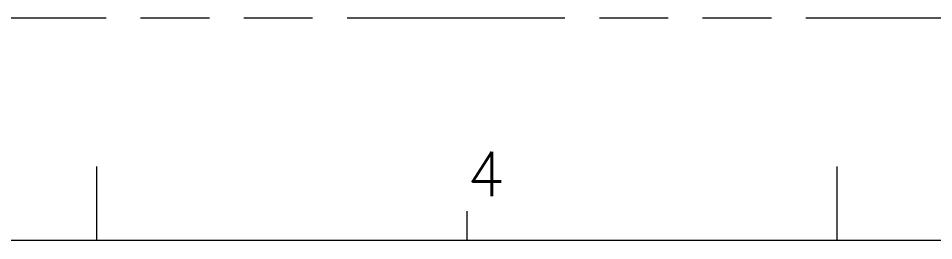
# Model space of a CAD drawing. Extents: x 3811 to 4710, y -385 to -198.
# Drawn here: x 4534.97 to 4574.87, y -207.82 to -198.14 of the extents above; entities that cross this region are included whole.
import ezdxf

# ---------------------------------------------------------------- set-up
doc = ezdxf.new("R2010")
doc.units = 0
doc.linetypes.add('PHANTOM', pattern=[29.5, 9.5, -1.5, 3, -1.5, 3, -1.5, 9.5])
doc.layers.get('0').update_dxf_attribs({"lineweight": 9})
doc.layers.add('0PAPERF', color=2, linetype='PHANTOM', lineweight=9, plot=False)
doc.styles.add('SIMPLEX', font='simplex.shx')

msp = doc.modelspace()

# ---------------------------------------------------------------- linework, layer by layer
for p, q in [((4538.398, -207.824), (4538.398, -204.598)), ((4570.658, -207.824), (4570.658, -204.598)), ((4554.528, -207.824), (4554.528, -206.534)), ((4690.666, -207.824), (4441.618, -207.824))]:
    msp.add_line(p, q)
at = {"layer": '0PAPERF'}
msp.add_line((4698.797, -198.142), (4434.197, -198.142), dxfattribs=at)

# ---------------------------------------------------------------- texts
at = {"style": 'SIMPLEX'}
msp.add_text('4', height=1.936, dxfattribs=at).set_placement((4554.528, -205.889))

doc.saveas('drawing.dxf')
